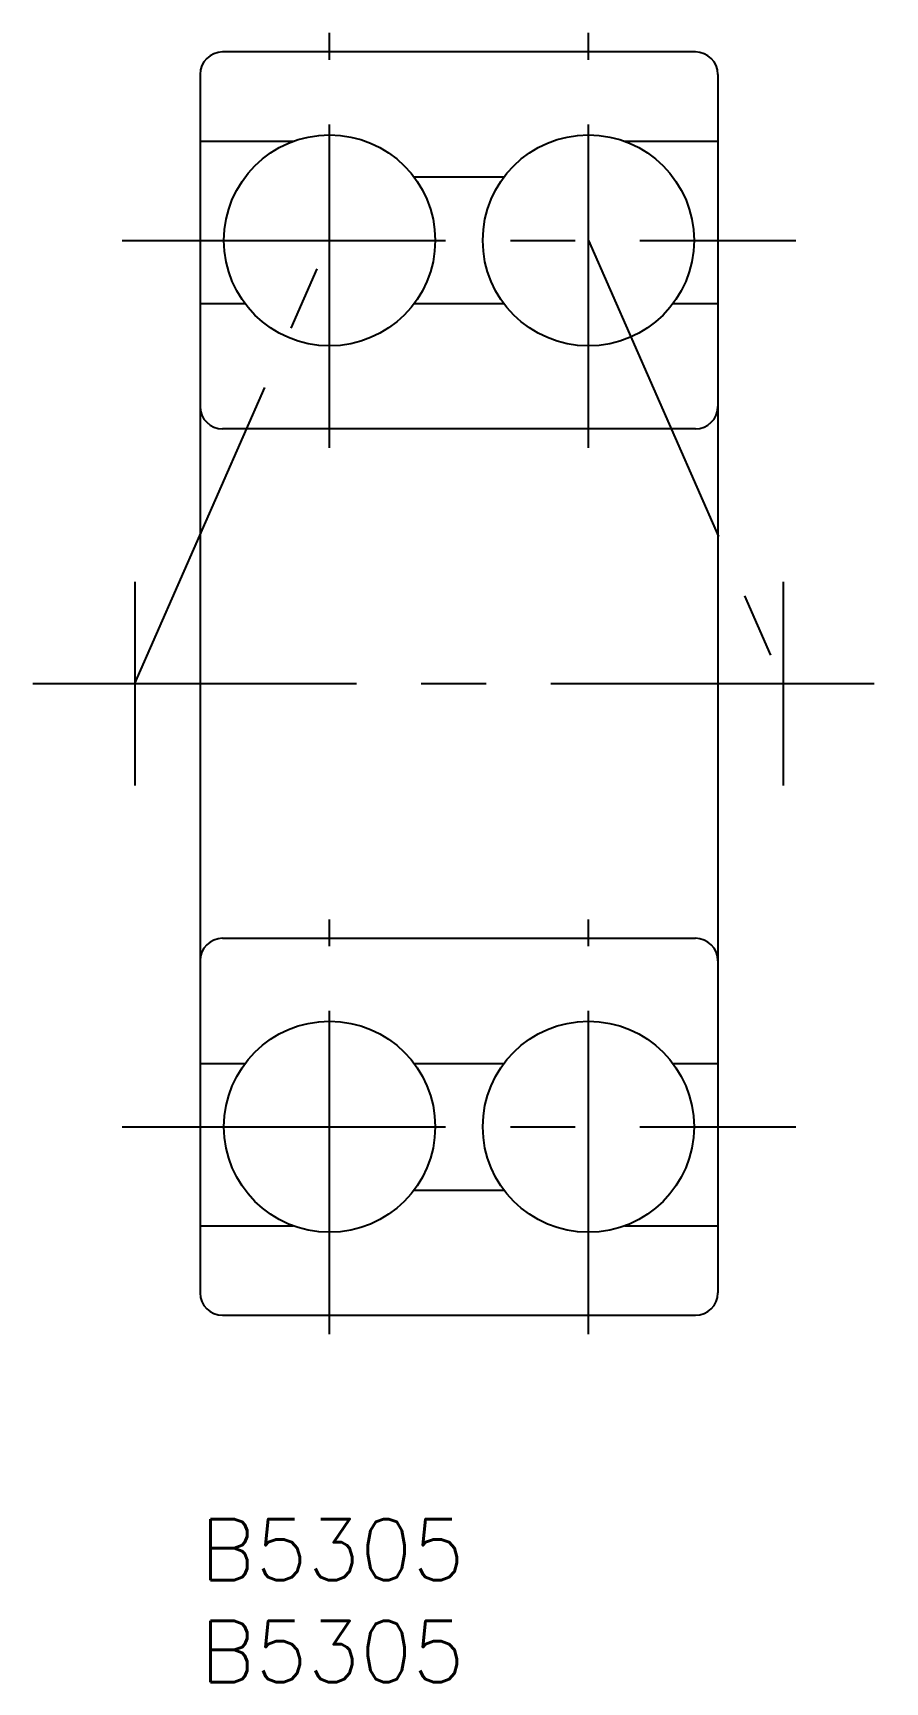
# Model space of a CAD drawing. Extents: x -8.2 to 33.6, y -8 to 72.9.
import ezdxf

# ---------------------------------------------------------------- set-up
doc = ezdxf.new("R2010")
doc.units = 0
doc.header["$LTSCALE"] = 0.5
doc.linetypes.add('CENTER', pattern=[50.8, 31.75, -6.35, 6.35, -6.35])
for name, color, linetype in [('MSM_CENTER', 1, 'CENTER'), ('MSM_CONTINUOUS', 7, 'CONTINUOUS'), ('MSM_PART_NUMBER', 7, 'CONTINUOUS')]:
    doc.layers.add(name, color=color, linetype=linetype)
doc.styles.get("Standard").update_dxf_attribs({"font": 'txt.shx', "height": 3, "bigfont": 'bigfont.shx'})

msp = doc.modelspace()

# ---------------------------------------------------------------- linework, layer by layer
at = {"layer": 'MSM_CENTER'}
for p, q in [((6.35, 52.57), (6.35, 72.93)), ((19.05, 52.57), (19.05, 72.93)), ((-3.83, 62.75), (29.23, 62.75)), ((-3.2, 41), (6.35, 62.75)), ((19.05, 62.75), (28.6, 41)), ((-3.2, 46), (-3.2, 36)), ((28.6, 46), (28.6, 36)), ((-8.2, 41), (33.6, 41)), ((6.35, 9.07), (6.35, 29.43)), ((19.05, 9.07), (19.05, 29.43)), ((-3.83, 19.25), (29.23, 19.25))]:
    msp.add_line(p, q, dxfattribs=at)
at = {"layer": 'MSM_CONTINUOUS'}
for p, q in [((24.3, 72), (1.1, 72)), ((0, 70.9), (0, 11.1)), ((25.4, 70.9), (25.4, 11.1)), ((4.562, 67.612), (0, 67.612)), ((25.4, 67.612), (20.838, 67.612)), ((14.906, 65.858), (10.494, 65.858)), ((2.206, 59.642), (0, 59.642)), ((14.906, 59.642), (10.494, 59.642)), ((25.4, 59.642), (23.194, 59.642)), ((24.3, 53.5), (1.1, 53.5)), ((1.1, 28.5), (24.3, 28.5)), ((0, 22.358), (2.206, 22.358)), ((10.494, 22.358), (14.906, 22.358)), ((23.194, 22.358), (25.4, 22.358)), ((10.494, 16.142), (14.906, 16.142)), ((0, 14.388), (4.562, 14.388)), ((20.838, 14.388), (25.4, 14.388)), ((1.1, 10), (24.3, 10))]:
    msp.add_line(p, q, dxfattribs=at)
for centre in [(6.35, 62.75), (19.05, 62.75), (6.35, 19.25), (19.05, 19.25)]:
    msp.add_circle(centre, 5.18, dxfattribs=at)
for centre, start, end in [((1.1, 70.9), 90, 180), ((24.3, 70.9), 0, 90), ((1.1, 54.6), 180, 270), ((24.3, 54.6), 270, 360), ((1.1, 27.4), 90, 180), ((24.3, 27.4), 0, 90), ((1.1, 11.1), 180, 270), ((24.3, 11.1), 270, 0)]:
    msp.add_arc(centre, 1.1, start, end, dxfattribs=at)

# ---------------------------------------------------------------- texts
at = {"layer": 'MSM_PART_NUMBER'}
for p in [(0, -3), (0, -8)]:
    msp.add_text('B5305', height=3, dxfattribs=at).set_placement(p)

doc.saveas('drawing.dxf')
